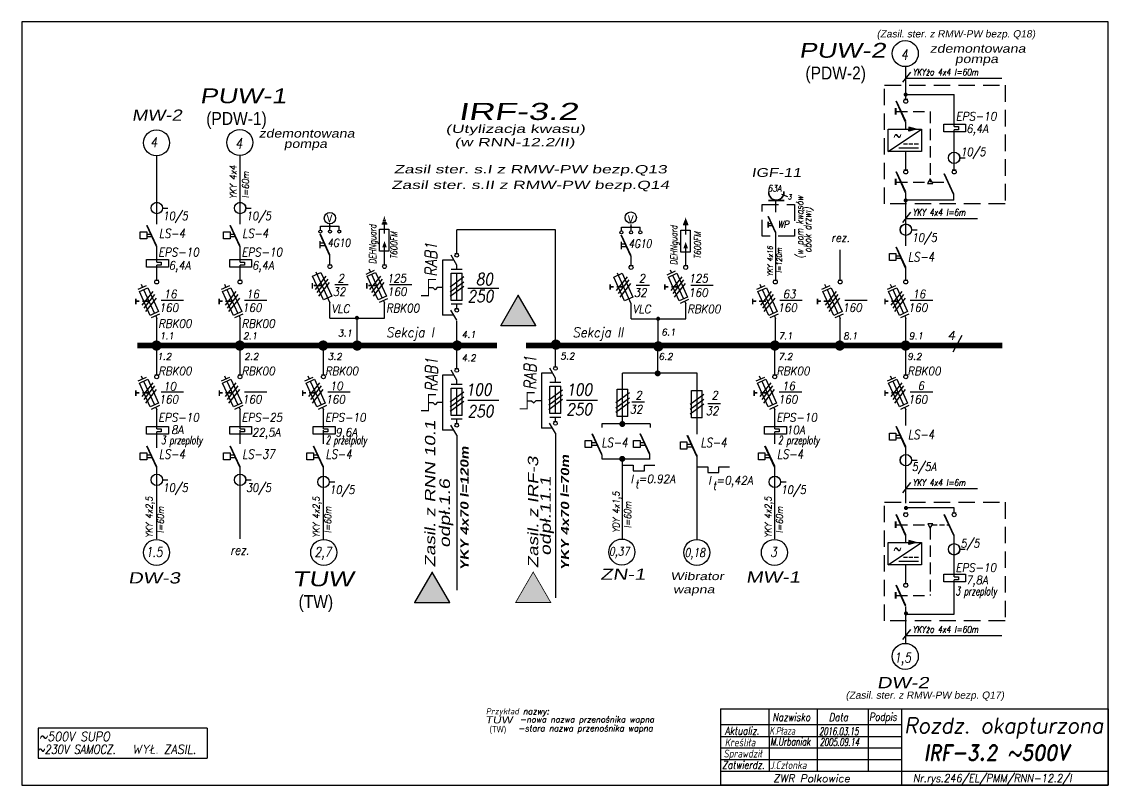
# Model space of a CAD drawing. Header units: millimetres. Extents: x 0 to 420, y 0 to 295.
import ezdxf
from ezdxf.enums import TextEntityAlignment as Align

# ---------------------------------------------------------------- set-up
doc = ezdxf.new("R2010")
doc.units = ezdxf.units.MM
doc.linetypes.add('DASHED2', pattern=[9.525, 6.35, -3.175])
for name, color, linetype in [('Ideowy', 7, 'Continuous'), ('LINIA', 1, 'Continuous'), ('LINIE', 4, 'Continuous'), ('pole12', 7, 'Continuous')]:
    doc.layers.add(name, color=color, linetype=linetype)
doc.styles.add('ROMAND', font='romand', dxfattribs={"width": 0.8, "oblique": 15, "height": 7})
doc.styles.add('ROMANS', font='romans', dxfattribs={"width": 0.8, "oblique": 15, "height": 3})
doc.styles.add('styl1', font='arial.ttf', dxfattribs={"width": 0.8, "oblique": 10, "height": 2.8})
doc.styles.add('styl2', font='arialbd.ttf', dxfattribs={"width": 0.8, "oblique": 10, "height": 2.8})

msp = doc.modelspace()

# ---------------------------------------------------------------- hatches: boundary and pattern name
for points in [[(198.75, 177.59), (191.95, 189.36), (185.16, 177.59)], [(165.49, 70.58), (158.69, 82.36), (151.89, 70.58)], [(204.51, 70.58), (197.71, 82.36), (190.91, 70.58)]]:
    msp.add_hatch(color=2).paths.add_polyline_path(points)

# ---------------------------------------------------------------- linework, layer by layer
at = {"color": 7}
for p, q in [((341.77, 265.05), (341.77, 277.66)), ((343.6, 275.56), (340.43, 271.64)), ((341.92, 273.2), (378.91, 273.2)), ((340.97, 265.02), (342.56, 265.02)), ((341.77, 266.88), (360.4, 266.9)), ((360.4, 255.39), (360.4, 266.9)), ((337.68, 261.61), (337.68, 259.21)), ((337.88, 261.61), (337.88, 259.21)), ((341.77, 253.49), (341.77, 256.51)), ((334.87, 244.85), (347.82, 253.49)), ((345.78, 253.49), (342.94, 254.25)), ((342.94, 254.25), (342.94, 253.43)), ((342.94, 252.73), (342.94, 253.55)), ((345.78, 253.49), (342.94, 252.73)), ((360.4, 237.72), (360.4, 252.47)), ((360.41, 254.47), (360.41, 255.08)), ((360.41, 252.72), (360.41, 253.26)), ((340.87, 247.81), (342.46, 247.81)), ((342.87, 247.81), (344.5, 247.81)), ((344.91, 247.81), (346.71, 247.81)), ((339.04, 246.29), (346.68, 246.29)), ((341.77, 237.72), (341.77, 244.88)), ((52.2, 216.83), (52.2, 243.19)), ((84.39, 216.83), (84.39, 243.19)), ((362.59, 242.42), (364.72, 242.42)), ((340.97, 237.72), (342.56, 237.72)), ((359.67, 237.72), (361.26, 237.72)), ((337.68, 234.32), (337.68, 231.92)), ((337.88, 234.32), (337.88, 231.92)), ((351.17, 233.47), (351.17, 233.01)), ((293.65, 228.4), (296.05, 227.48)), ((341.77, 208.47), (341.77, 229.02)), ((360.32, 226), (360.32, 228.1)), ((54.4, 223.01), (56.54, 223.01)), ((86.6, 223.01), (88.74, 223.01)), ((294.74, 225.99), (288.67, 225.99)), ((294.74, 225.85), (288.67, 225.85)), ((291.5, 221.38), (291.5, 225.85)), ((360.32, 226), (341.77, 226)), ((139.73, 218.5), (140.58, 218.5)), ((139.94, 219.05), (140.37, 219.05)), ((140.15, 219.6), (140.17, 219.6)), ((256.43, 218.57), (256.86, 218.57)), ((256.63, 219.12), (256.66, 219.12)), ((343.6, 221.38), (340.43, 217.46)), ((341.92, 219.01), (369.47, 219.01)), ((115.43, 215.96), (122.72, 215.96)), ((115.43, 214.46), (115.43, 215.96)), ((119.13, 214.52), (119.13, 216.92)), ((122.72, 214.46), (122.72, 215.96)), ((139.22, 216.93), (141.22, 216.93)), ((139.42, 217.48), (141.01, 217.48)), ((139.57, 218.06), (140.75, 218.06)), ((140.25, 213.14), (140.25, 216.92)), ((231.82, 214.12), (231.82, 215.62)), ((231.82, 215.62), (239.1, 215.62)), ((235.52, 214.19), (235.52, 216.59)), ((239.1, 214.12), (239.1, 215.62)), ((255.64, 216.59), (257.65, 216.59)), ((255.85, 217.14), (257.44, 217.14)), ((256.06, 217.69), (257.23, 217.69)), ((256.22, 218.13), (257.07, 218.13)), ((256.67, 212.8), (256.67, 216.58)), ((288.37, 217.62), (288.37, 215.51)), ((288.43, 217.62), (288.43, 215.51)), ((288.5, 217.62), (288.5, 215.51)), ((288.5, 217.09), (289.8, 217.09)), ((290.21, 216.19), (288.5, 216.19)), ((343.97, 214.65), (346.11, 214.65)), ((48.32, 212.97), (49.97, 212.97)), ((50.49, 211.83), (48.32, 211.83)), ((80.52, 212.97), (82.17, 212.97)), ((82.69, 211.83), (80.52, 211.83)), ((115.22, 210.24), (115.22, 207.52)), ((115.29, 210.24), (115.29, 207.52)), ((291.5, 195.17), (291.5, 213.59)), ((52.2, 203.08), (52.2, 208.41)), ((84.39, 203.08), (84.39, 208.41)), ((115.24, 209.53), (116.88, 209.53)), ((117.41, 208.39), (115.24, 208.39)), ((140.25, 201.21), (140.25, 207.75)), ((231.65, 209.9), (231.65, 207.18)), ((231.66, 209.19), (233.31, 209.19)), ((233.84, 208.05), (231.66, 208.05)), ((231.72, 209.9), (231.72, 207.18)), ((256.67, 200.87), (256.67, 207.41)), ((316.39, 195.17), (316.39, 206.84)), ((52.21, 202.15), (52.21, 202.76)), ((84.4, 202.15), (84.4, 202.76)), ((119.13, 201.21), (119.13, 204.9)), ((235.56, 200.87), (235.56, 204.67)), ((337.89, 204.6), (339.54, 204.6)), ((340.06, 203.46), (337.89, 203.46)), ((52.2, 195.26), (52.2, 200.12)), ((52.21, 200.4), (52.21, 200.94)), ((84.39, 195.26), (84.39, 200.12)), ((84.4, 200.4), (84.4, 200.94)), ((118.34, 201.12), (119.93, 201.12)), ((139.46, 201.12), (141.04, 201.12)), ((234.77, 200.78), (236.35, 200.78)), ((255.88, 200.78), (257.47, 200.78)), ((341.77, 195.26), (341.77, 200.12)), ((51.4, 195.17), (52.99, 195.17)), ((83.6, 195.17), (85.19, 195.17)), ((112.22, 193.95), (112.22, 191.93)), ((112.3, 193.95), (112.3, 191.93)), ((121.04, 193.5), (126.2, 193.5)), ((133.25, 193.95), (133.25, 191.93)), ((133.34, 193.95), (133.34, 191.93)), ((142.16, 193.5), (150.82, 193.5)), ((227.36, 193.52), (227.36, 191.51)), ((227.45, 193.52), (227.45, 191.51)), ((248.45, 193.52), (248.45, 191.51)), ((248.54, 193.52), (248.54, 191.51)), ((290.54, 195.17), (292.13, 195.17)), ((290.88, 195.17), (292.13, 195.17)), ((315.6, 195.17), (317.19, 195.17)), ((340.97, 195.17), (342.56, 195.17)), ((237.47, 193.16), (242.63, 193.16)), ((258.58, 193.16), (267.25, 193.16)), ((44.04, 187.91), (44.04, 185.9)), ((44.12, 187.91), (44.12, 185.9)), ((53.91, 187.36), (62.58, 187.36)), ((76.24, 187.91), (76.24, 185.9)), ((76.33, 187.91), (76.33, 185.9)), ((86.11, 187.36), (94.78, 187.36)), ((119.13, 180.52), (119.13, 186.44)), ((140.25, 180.52), (140.25, 186.44)), ((235.56, 180.19), (235.56, 186.1)), ((256.67, 180.19), (256.67, 186.1)), ((282.45, 187.91), (282.45, 185.9)), ((282.54, 187.91), (282.54, 185.9)), ((293.05, 187.36), (301.72, 187.36)), ((307.51, 187.91), (307.51, 185.9)), ((307.6, 187.91), (307.6, 185.9)), ((318.11, 187.36), (326.78, 187.36)), ((333.61, 187.91), (333.61, 185.9)), ((333.69, 187.91), (333.69, 185.9)), ((343.48, 187.36), (352.15, 187.36)), ((52.2, 169.96), (52.2, 180.48)), ((84.39, 169.96), (84.39, 180.48)), ((119.13, 180.52), (140.25, 180.52)), ((129.61, 169.88), (129.61, 180.49)), ((235.56, 180.19), (256.67, 180.19)), ((246.04, 169.54), (246.04, 180.15)), ((291.33, 169.96), (291.33, 180.48)), ((316.39, 169.96), (316.39, 180.48)), ((341.77, 169.96), (341.77, 180.48)), ((360, 167.4), (363.56, 173.92)), ((52.2, 158.56), (52.2, 169.08)), ((84.39, 158.56), (84.39, 169.08)), ((116.54, 169.88), (121.54, 169.88)), ((116.64, 158.56), (116.64, 169.08)), ((245.88, 158.56), (245.88, 169.08)), ((291.12, 158.56), (291.12, 169.08)), ((341.77, 158.56), (341.77, 169.08)), ((51.4, 158.56), (52.99, 158.56)), ((83.6, 158.56), (85.19, 158.56)), ((115.84, 158.56), (117.43, 158.56)), ((232.28, 139.71), (232.28, 159.17)), ((261.09, 135.68), (261.09, 159.17)), ((290.33, 158.56), (291.91, 158.56)), ((340.97, 158.56), (342.56, 158.56)), ((44.04, 152.53), (44.04, 150.51)), ((44.12, 152.53), (44.12, 150.51)), ((53.9, 151.93), (62.56, 151.93)), ((76.26, 152.53), (76.26, 150.51)), ((76.34, 152.53), (76.34, 150.51)), ((86.09, 151.93), (94.76, 151.93)), ((108.5, 152.53), (108.5, 150.51)), ((108.58, 152.53), (108.58, 150.51)), ((118.34, 151.93), (127, 151.93)), ((282.98, 152.53), (282.98, 150.51)), ((283.07, 152.53), (283.07, 150.51)), ((292.82, 151.93), (301.49, 151.93)), ((333.61, 152.53), (333.61, 150.51)), ((333.69, 152.53), (333.69, 150.51)), ((343.47, 151.93), (352.13, 151.93)), ((235.84, 148.1), (240.74, 148.1)), ((265.24, 147.49), (270.15, 147.49)), ((52.2, 138.6), (52.2, 144.98)), ((84.39, 138.6), (84.39, 144.91)), ((116.64, 138.6), (116.64, 145.04)), ((291.12, 138.6), (291.12, 145.1)), ((341.77, 138.94), (341.77, 144.98)), ((52.2, 130.35), (52.2, 135.68)), ((52.21, 137.69), (52.21, 138.3)), ((52.21, 135.94), (52.21, 136.48)), ((84.39, 131.86), (84.39, 137.19)), ((84.4, 137.69), (84.4, 138.3)), ((84.4, 135.94), (84.4, 136.48)), ((116.64, 131.86), (116.64, 137.19)), ((116.65, 137.69), (116.65, 138.3)), ((116.65, 135.94), (116.65, 136.48)), ((291.12, 131.86), (291.12, 135.7)), ((291.13, 137.69), (291.13, 138.3)), ((291.13, 135.94), (291.13, 136.48)), ((337.89, 135.25), (339.54, 135.25)), ((220.42, 132.38), (222.07, 132.38)), ((222.6, 131.24), (220.42, 131.24)), ((239, 132.42), (240.65, 132.42)), ((241.17, 131.27), (239, 131.27)), ((257.21, 131.81), (258.86, 131.81)), ((259.39, 130.67), (257.21, 130.67)), ((340.06, 134.11), (337.89, 134.11)), ((341.77, 108.98), (341.77, 130.81)), ((48.32, 127.67), (49.97, 127.67)), ((50.49, 126.52), (48.32, 126.52)), ((80.52, 127.67), (82.17, 127.67)), ((82.69, 126.52), (80.52, 126.52)), ((112.76, 127.67), (114.41, 127.67)), ((114.94, 126.52), (112.76, 126.52)), ((232.28, 95.12), (232.28, 126.16)), ((261.09, 94.92), (261.09, 127.65)), ((287.24, 127.67), (288.89, 127.67)), ((289.42, 126.52), (287.24, 126.52)), ((52.2, 95.23), (52.2, 123.22)), ((84.39, 95.23), (84.39, 123.22)), ((116.64, 94.96), (116.64, 123.22)), ((291.12, 95.23), (291.12, 123.22)), ((343.97, 125.57), (346.11, 125.57)), ((54.4, 117.98), (56.54, 117.98)), ((86.6, 117.98), (88.74, 117.98)), ((118.84, 117.18), (120.98, 117.18)), ((293.32, 117.18), (295.46, 117.18)), ((343.6, 116.95), (340.43, 113.03)), ((341.92, 114.58), (369.47, 114.58)), ((340.97, 105.27), (342.56, 105.27)), ((360.4, 107.15), (341.77, 107.15)), ((359.66, 105.27), (361.25, 105.27)), ((360.4, 105.27), (360.4, 107.15)), ((337.68, 101.86), (337.68, 99.46)), ((337.88, 101.86), (337.88, 99.46)), ((341.77, 93.74), (341.77, 96.76)), ((360.4, 81.49), (360.4, 96.71)), ((334.87, 85.11), (347.82, 93.74)), ((342.94, 94.5), (342.94, 93.69)), ((345.78, 93.74), (342.94, 94.5)), ((342.94, 92.98), (342.94, 93.8)), ((345.78, 93.74), (342.94, 92.98)), ((362.59, 91.15), (364.72, 91.15)), ((339.04, 86.54), (346.68, 86.54)), ((340.87, 88.06), (342.46, 88.06)), ((341.77, 77.98), (341.77, 85.13)), ((342.87, 88.06), (344.5, 88.06)), ((344.91, 88.06), (346.71, 88.06)), ((360.39, 80.57), (360.39, 81.18)), ((340.97, 77.98), (342.56, 77.98)), ((360.39, 78.82), (360.39, 79.36)), ((360.39, 66.12), (360.39, 78.6)), ((337.68, 74.57), (337.68, 72.18)), ((337.88, 74.57), (337.88, 72.18)), ((341.77, 54.79), (341.77, 69.09)), ((341.77, 66.11), (360.39, 66.12)), ((343.6, 60.2), (340.43, 56.28)), ((341.92, 57.84), (378.91, 57.84)), ((288.98, 18.85), (288.98, 29.49)), ((307.43, 29.49), (307.43, 19.11)), ((327.14, 29.49), (327.14, 5.37)), ((71.64, 22.03), (71.64, 10.42)), ((270.05, 23.43), (340.14, 23.43)), ((270.05, 18.85), (340.14, 18.85)), ((307.43, 18.85), (307.43, 5.37)), ((270.05, 14.47), (340.19, 14.47)), ((270.05, 9.98), (340.09, 9.98)), ((276.01, 0), (276.01, 0)), ((276.01, 0), (276.01, 0))]:
    msp.add_line(p, q, dxfattribs=at)
at = {"color": 7, "linetype": 'DASHED2', "ltscale": 0.7}
for p, q in [((337.89, 260.3), (351.17, 260.3)), ((351.17, 260.3), (351.17, 233.01)), ((337.89, 233.01), (350.46, 233.01)), ((351.94, 233.01), (358.21, 233.01)), ((337.89, 100.55), (350.46, 100.55)), ((351.17, 99.32), (351.17, 73.26)), ((337.89, 73.26), (351.17, 73.26))]:
    msp.add_line(p, q, dxfattribs=at)
for p, q in [((112.4, 196.68), (115.62, 198.16)), ((113.63, 198.36), (119.12, 186.42)), ((114.05, 197.44), (114.07, 197.4)), ((115.62, 198.16), (119.82, 188.96)), ((133.09, 197.49), (136.31, 198.96)), ((133.52, 196.68), (136.74, 198.16)), ((134.2, 199.53), (134.76, 198.33)), ((135.16, 197.44), (139.36, 188.24)), ((135.17, 197.44), (135.18, 197.4)), ((136.74, 198.16), (140.94, 188.96)), ((228.83, 196.35), (232.05, 197.82)), ((230.11, 198.03), (235.51, 186.15)), ((232.05, 197.82), (236.25, 188.62)), ((249.52, 197.22), (252.74, 198.7)), ((249.95, 196.35), (253.17, 197.82)), ((250.63, 199.19), (251.19, 197.99)), ((253.17, 197.82), (257.37, 188.62)), ((46.15, 193.57), (46.71, 192.37)), ((78.35, 193.57), (78.91, 192.37)), ((116.6, 187.49), (112.4, 196.68)), ((117.56, 196.73), (113.37, 191.49)), ((118.27, 195.58), (114.08, 190.33)), ((118.9, 194.2), (114.71, 188.95)), ((137.72, 187.49), (133.52, 196.68)), ((138.67, 196.73), (134.49, 191.49)), ((139.38, 195.58), (135.2, 190.33)), ((140.01, 194.2), (135.83, 188.95)), ((233.03, 187.15), (228.83, 196.35)), ((233.98, 196.39), (229.8, 191.15)), ((230.48, 197.1), (230.49, 197.06)), ((234.69, 195.24), (230.51, 189.99)), ((235.32, 193.86), (231.14, 188.61)), ((254.15, 187.15), (249.95, 196.35)), ((255.1, 196.39), (250.91, 191.15)), ((251.59, 197.1), (255.79, 187.9)), ((251.59, 197.1), (251.61, 197.06)), ((255.81, 195.24), (251.63, 189.99)), ((256.44, 193.86), (252.26, 188.61)), ((285.29, 193.57), (285.85, 192.37)), ((310.35, 193.57), (310.91, 192.37)), ((335.72, 193.57), (336.28, 192.37)), ((45.04, 191.61), (48.26, 193.08)), ((45.47, 190.73), (48.69, 192.2)), ((49.67, 181.54), (45.47, 190.73)), ((50.62, 190.78), (46.44, 185.53)), ((47.11, 191.48), (51.31, 182.29)), ((47.12, 191.48), (47.13, 191.45)), ((51.33, 189.62), (47.15, 184.38)), ((48.69, 192.2), (52.89, 183.01)), ((77.24, 191.61), (80.46, 193.08)), ((77.67, 190.73), (80.89, 192.2)), ((81.87, 181.54), (77.67, 190.73)), ((82.82, 190.78), (78.63, 185.53)), ((79.31, 191.48), (83.51, 182.29)), ((79.31, 191.48), (79.33, 191.45)), ((83.53, 189.62), (79.35, 184.38)), ((80.89, 192.2), (85.09, 183.01)), ((284.2, 191.61), (287.42, 193.08)), ((284.6, 190.73), (287.83, 192.2)), ((288.8, 181.54), (284.6, 190.73)), ((289.76, 190.78), (285.57, 185.53)), ((286.25, 191.48), (286.27, 191.45)), ((286.25, 191.48), (290.45, 182.29)), ((290.47, 189.62), (286.29, 184.38)), ((287.83, 192.2), (292.03, 183.01)), ((309.26, 191.61), (312.48, 193.08)), ((309.67, 190.73), (312.89, 192.2)), ((313.87, 181.54), (309.67, 190.73)), ((314.82, 190.78), (310.63, 185.53)), ((311.31, 191.48), (315.51, 182.29)), ((311.31, 191.48), (311.33, 191.45)), ((315.53, 189.62), (311.35, 184.38)), ((312.89, 192.2), (317.09, 183.01)), ((334.61, 191.61), (337.83, 193.08)), ((335.04, 190.73), (338.26, 192.2)), ((339.24, 181.54), (335.04, 190.73)), ((340.19, 190.78), (336.01, 185.53)), ((336.68, 191.48), (340.88, 182.29)), ((336.69, 191.48), (336.7, 191.45)), ((340.9, 189.62), (336.72, 184.38)), ((338.26, 192.2), (342.46, 183.01)), ((51.96, 188.24), (47.78, 183)), ((84.16, 188.24), (79.98, 183)), ((119.82, 188.96), (116.6, 187.49)), ((140.94, 188.96), (137.72, 187.49)), ((141.36, 187.99), (138.14, 186.52)), ((139.84, 187.3), (140.25, 186.3)), ((236.25, 188.62), (233.03, 187.15)), ((257.37, 188.62), (254.15, 187.15)), ((257.79, 187.65), (254.57, 186.18)), ((256.27, 186.96), (256.67, 185.96)), ((291.1, 188.24), (286.92, 183)), ((316.16, 188.24), (311.98, 183)), ((341.53, 188.24), (337.35, 183)), ((52.89, 183.01), (49.67, 181.54)), ((53.31, 182.04), (50.09, 180.57)), ((51.79, 181.34), (52.2, 180.35)), ((85.09, 183.01), (81.87, 181.54)), ((85.51, 182.04), (82.29, 180.57)), ((83.99, 181.34), (84.39, 180.35)), ((292.03, 183.01), (288.8, 181.54)), ((292.45, 182.04), (289.23, 180.57)), ((290.93, 181.34), (291.33, 180.35)), ((317.09, 183.01), (313.87, 181.54)), ((317.51, 182.04), (314.29, 180.57)), ((315.99, 181.34), (316.39, 180.35)), ((342.46, 183.01), (339.24, 181.54)), ((342.88, 182.04), (339.66, 180.57)), ((341.36, 181.34), (341.77, 180.35)), ((45.04, 156.25), (48.26, 157.72)), ((45.47, 155.37), (48.69, 156.84)), ((46.15, 158.21), (46.71, 157.01)), ((50.62, 155.41), (46.44, 150.17)), ((47.11, 156.12), (51.31, 146.92)), ((47.12, 156.12), (47.13, 156.08)), ((48.69, 156.84), (52.89, 147.64)), ((77.24, 156.25), (80.46, 157.72)), ((77.67, 155.37), (80.89, 156.84)), ((78.35, 158.21), (78.91, 157.01)), ((82.82, 155.41), (78.63, 150.17)), ((79.31, 156.12), (83.51, 146.92)), ((79.31, 156.12), (79.33, 156.08)), ((80.89, 156.84), (85.09, 147.64)), ((109.48, 156.25), (112.7, 157.72)), ((109.91, 155.37), (113.13, 156.84)), ((110.59, 158.21), (111.15, 157.01)), ((115.06, 155.41), (110.88, 150.17)), ((111.55, 156.12), (115.75, 146.92)), ((111.56, 156.12), (111.57, 156.08)), ((113.13, 156.84), (117.33, 147.64)), ((283.96, 156.25), (287.19, 157.72)), ((284.39, 155.37), (287.61, 156.84)), ((285.07, 158.21), (285.63, 157.01)), ((289.54, 155.41), (285.36, 150.17)), ((286.03, 156.12), (290.23, 146.92)), ((286.04, 156.12), (286.05, 156.08)), ((287.61, 156.84), (291.81, 147.64)), ((334.61, 156.25), (337.83, 157.72)), ((335.04, 155.37), (338.26, 156.84)), ((335.72, 158.21), (336.28, 157.01)), ((340.19, 155.41), (336.01, 150.17)), ((336.68, 156.12), (340.88, 146.92)), ((336.69, 156.12), (336.7, 156.08)), ((338.26, 156.84), (342.46, 147.64)), ((49.67, 146.17), (45.47, 155.37)), ((51.33, 154.26), (47.15, 149.01)), ((51.96, 152.88), (47.78, 147.63)), ((81.87, 146.17), (77.67, 155.37)), ((83.53, 154.26), (79.35, 149.01)), ((84.16, 152.88), (79.98, 147.63)), ((114.11, 146.17), (109.91, 155.37)), ((115.77, 154.26), (111.59, 149.01)), ((116.4, 152.88), (112.22, 147.63)), ((288.59, 146.17), (284.39, 155.37)), ((290.25, 154.26), (286.07, 149.01)), ((290.88, 152.88), (286.7, 147.63)), ((339.24, 146.17), (335.04, 155.37)), ((340.9, 154.26), (336.72, 149.01)), ((341.53, 152.88), (337.35, 147.63)), ((52.89, 147.64), (49.67, 146.17)), ((85.09, 147.64), (81.87, 146.17)), ((117.33, 147.64), (114.11, 146.17)), ((291.81, 147.64), (288.59, 146.17)), ((342.46, 147.64), (339.24, 146.17)), ((53.31, 146.67), (50.09, 145.2)), ((51.79, 145.98), (52.2, 144.98)), ((85.51, 146.67), (82.29, 145.2)), ((83.99, 145.98), (84.39, 144.98)), ((117.75, 146.67), (114.53, 145.2)), ((116.23, 145.98), (116.64, 144.98)), ((292.24, 146.67), (289.01, 145.2)), ((290.71, 145.98), (291.12, 144.98)), ((342.88, 146.67), (339.66, 145.2)), ((341.36, 145.98), (341.77, 144.98)), ((224.22, 139.71), (242.87, 139.71)), ((224.22, 139.66), (224.22, 138.21)), ((242.87, 139.66), (242.87, 138.21)), ((224.22, 127.61), (224.22, 126.16)), ((224.22, 126.16), (242.87, 126.16)), ((242.79, 126.16), (242.79, 127.82)), ((232.32, 123.6), (236.41, 123.6)), ((236.41, 123.6), (236.41, 121.43)), ((240.68, 121.43), (240.68, 123.6)), ((240.68, 123.6), (244.73, 123.6)), ((261.13, 122.99), (265.22, 122.99)), ((265.22, 122.99), (265.22, 120.82)), ((269.49, 120.82), (269.49, 122.99)), ((269.49, 122.96), (273.53, 122.96)), ((236.41, 121.43), (240.68, 121.43)), ((265.22, 120.82), (269.49, 120.82))]:
    msp.add_line(p, q)
at = {"color": 7, "linetype": 'DASHED2', "ltscale": 0.2}
for p, q in [((116.12, 193.04), (112.3, 193.04)), ((116.18, 192.93), (112.3, 192.93)), ((137.16, 193.04), (133.34, 193.04)), ((137.21, 192.93), (133.34, 192.93))]:
    msp.add_line(p, q, dxfattribs=at)
at = {"lineweight": 25}
for p, q in [((172.48, 192.04), (184.43, 192.04)), ((172.48, 148.81), (184.43, 148.81)), ((210.62, 148.8), (222.58, 148.8))]:
    msp.add_line(p, q, dxfattribs=at)
at = {"color": 7, "linetype": 'DASHED2', "ltscale": 0.4}
for p, q in [((232.57, 192.62), (227.45, 192.62)), ((232.62, 192.5), (227.45, 192.5)), ((253.66, 192.62), (248.54, 192.62)), ((253.69, 192.5), (248.54, 192.5)), ((49.16, 187.01), (44.12, 187.01)), ((49.21, 186.89), (44.12, 186.89)), ((81.45, 187.01), (76.33, 187.01)), ((81.35, 186.89), (76.33, 186.89)), ((287.67, 187.01), (282.55, 187.01)), ((287.58, 186.89), (282.55, 186.89)), ((312.73, 187.01), (307.61, 187.01)), ((312.64, 186.89), (307.61, 186.89)), ((338.73, 187.01), (333.69, 187.01)), ((338.78, 186.89), (333.69, 186.89)), ((49.16, 151.62), (44.12, 151.62)), ((49.21, 151.51), (44.12, 151.51)), ((81.36, 151.62), (76.34, 151.62)), ((81.42, 151.51), (76.34, 151.51)), ((113.61, 151.62), (108.58, 151.62)), ((113.66, 151.51), (108.58, 151.51)), ((288.09, 151.62), (283.07, 151.62)), ((288.14, 151.51), (283.07, 151.51)), ((338.73, 151.62), (333.69, 151.62)), ((338.78, 151.51), (333.69, 151.51))]:
    msp.add_line(p, q, dxfattribs=at)
at = {"color": 7, "lineweight": 25}
for p, q in [((168.15, 135.25), (168.15, 75.35)), ((206.29, 135.99), (206.29, 72.43))]:
    msp.add_line(p, q, dxfattribs=at)
at = {"color": 7, "linetype": 'DASHED2', "ltscale": 0.3}
msp.add_line((351.92, 100.55), (358.58, 100.55), dxfattribs=at)
at = {"color": 1}
msp.add_line((351.17, 73.73), (351.17, 73.26), dxfattribs=at)
for points in [[(0, 0), (420, 0), (420, 295), (0, 295)], [(191.95, 189.36), (185.16, 177.59), (198.75, 177.59)], [(158.69, 82.36), (151.89, 70.58), (165.49, 70.58)]]:
    msp.add_lwpolyline(points, close=True)
at = {"color": 7, "linetype": 'DASHED2'}
for points in [[(333.54, 270.44), (380.11, 270.44), (380.11, 224.61), (333.54, 224.61)], [(286.24, 224.37), (298.78, 224.37), (298.78, 212.1), (286.24, 212.1)], [(333.54, 109.33), (380.11, 109.33), (380.11, 63.5), (333.54, 63.5)]]:
    msp.add_lwpolyline(points, close=True, dxfattribs=at)
at = {"color": 7}
for points, const_width in [([(341.25, 266.85, -1), (342.11, 266.85, -1)], 0.709), ([(341.25, 225.95, -1), (342.11, 225.95, -1)], 0.709), ([(118.9, 215.97, -1), (119.38, 215.97, -1)], 0.394), ([(235.29, 215.63, -1), (235.77, 215.63, -1)], 0.394), ([(129.15, 180.58, -1), (130.02, 180.58, -1)], 0.709), ([(245.58, 180.24, -1), (246.44, 180.24, -1)], 0.709), ([(205.38, 170.23, 1), (207.55, 170.23, 1)], 1.77), ([(51.02, 169.88, 1), (53.19, 169.88, 1)], 1.77), ([(83.22, 169.88, 1), (85.39, 169.88, 1)], 1.77), ([(115.46, 169.88, 1), (117.63, 169.88, 1)], 1.77), ([(128.56, 169.88, 1), (130.73, 169.88, 1)], 1.77), ([(167.24, 169.88, 1), (169.41, 169.88, 1)], 1.77), ([(244.99, 169.55, 1), (247.15, 169.55, 1)], 1.77), ([(290.07, 169.88, 1), (292.23, 169.88, 1)], 1.77), ([(315.13, 169.88, 1), (317.29, 169.88, 1)], 1.77), ([(340.59, 169.88, 1), (342.76, 169.88, 1)], 1.77), ([(245.17, 159.12, 1), (246.44, 159.12, 1)], 1.04), ([(231.51, 139.56, 1), (232.78, 139.56, 1)], 1.04), ([(231.51, 126.1, 1), (232.78, 126.1, 1)], 1.04), ([(341.39, 107.11, -1), (342.26, 107.11, -1)], 0.709), ([(341.39, 66.36, -1), (342.26, 66.36, -1)], 0.709)]:
    msp.add_lwpolyline(points, format="xyb", close=True, dxfattribs=dict(at, const_width=const_width))
for points in [[(334.87, 244.85), (334.87, 253.49), (347.82, 253.49), (347.82, 244.85)], [(356.42, 255.39), (364.87, 255.39), (364.87, 252.46), (356.42, 252.46)], [(351.17, 234.24), (350.19, 232.53), (352.15, 232.53)], [(141.94, 206.32), (138.3, 206.32), (138.3, 214.8), (141.94, 214.8)], [(258.36, 205.98), (254.72, 205.98), (254.72, 214.46), (258.36, 214.46)], [(48.32, 213.77), (48.32, 211.06), (45.83, 211.06), (45.83, 213.77)], [(80.52, 213.77), (80.52, 211.06), (78.03, 211.06), (78.03, 213.77)], [(48.22, 203.07), (56.67, 203.07), (56.67, 200.14), (48.22, 200.14)], [(80.42, 203.07), (88.86, 203.07), (88.86, 200.14), (80.42, 200.14)], [(337.89, 205.4), (337.89, 202.69), (335.4, 202.69), (335.4, 205.4)], [(48.22, 138.61), (56.67, 138.61), (56.67, 135.68), (48.22, 135.68)], [(80.42, 138.61), (88.86, 138.61), (88.86, 135.68), (80.42, 135.68)], [(112.66, 138.61), (121.11, 138.61), (121.11, 135.68), (112.66, 135.68)], [(287.14, 138.61), (295.59, 138.61), (295.59, 135.68), (287.14, 135.68)], [(337.89, 136.05), (337.89, 133.34), (335.4, 133.34), (335.4, 136.05)], [(220.23, 133.2), (220.23, 130.49), (217.74, 130.49), (217.74, 133.2)], [(239, 133.24), (239, 130.52), (236.51, 130.52), (236.51, 133.24)], [(257.15, 132.61), (257.15, 129.9), (254.66, 129.9), (254.66, 132.61)], [(48.32, 128.47), (48.32, 125.75), (45.83, 125.75), (45.83, 128.47)], [(80.52, 128.47), (80.52, 125.75), (78.03, 125.75), (78.03, 128.47)], [(112.76, 128.47), (112.76, 125.75), (110.27, 125.75), (110.27, 128.47)], [(287.24, 128.47), (287.24, 125.75), (284.75, 125.75), (284.75, 128.47)], [(351.19, 99.28), (352.17, 100.99), (350.21, 100.99)], [(334.87, 85.11), (334.87, 93.74), (347.82, 93.74), (347.82, 85.11)], [(356.4, 81.49), (364.85, 81.49), (364.85, 78.56), (356.4, 78.56)]]:
    msp.add_lwpolyline(points, close=True, dxfattribs=at)
for points in [[(360.41, 254.47), (362.07, 254.47), (362.07, 253.26), (360.41, 253.26)], [(52.21, 202.15), (53.87, 202.15), (53.87, 200.94), (52.21, 200.94)], [(84.4, 202.15), (86.07, 202.15), (86.07, 200.94), (84.4, 200.94)], [(52.21, 137.69), (53.87, 137.69), (53.87, 136.48), (52.21, 136.48)], [(84.4, 137.69), (86.07, 137.69), (86.07, 136.48), (84.4, 136.48)], [(116.65, 137.69), (118.31, 137.69), (118.31, 136.48), (116.65, 136.48)], [(291.13, 137.69), (292.79, 137.69), (292.79, 136.48), (291.13, 136.48)], [(360.39, 80.57), (362.05, 80.57), (362.05, 79.36), (360.39, 79.36)], [(6.4, 22.03), (6.4, 10.42), (71.64, 10.42)], [(71.64, 22.03), (6.4, 22.03)]]:
    msp.add_lwpolyline(points, dxfattribs=at)
for points in [[(140.23, 210.25, 0, 1.77, 0), (140.23, 207.8, 0, 0, 0)], [(256.65, 209.91, 0, 1.77, 0), (256.65, 207.46, 0, 0, 0)]]:
    msp.add_lwpolyline(points, format="xyseb", dxfattribs=at)
at = {"const_width": 0.3}
for points in [[(191.94, 189.34), (185.14, 177.57), (198.74, 177.57)], [(158.63, 82.36), (151.84, 70.58), (165.43, 70.58)], [(197.71, 82.36), (190.91, 70.58), (204.51, 70.58)]]:
    msp.add_lwpolyline(points, close=True, dxfattribs=at)
at = {"color": 7, "const_width": 2.16}
for points in [[(44.71, 169.88), (183.73, 169.88)], [(194.94, 169.88), (379.09, 169.88)]]:
    msp.add_lwpolyline(points, dxfattribs=at)
at = {"color": 7}
for centre, radius in [((341.54, 282.69), 5.03), ((341.74, 264.25), 0.758), ((52.12, 248.21), 5.03), ((84.28, 248.33), 5.03), ((360.4, 242.42), 2.21), ((360.4, 242.42), 2.19), ((341.74, 236.95), 0.758), ((360.45, 236.95), 0.758), ((52.21, 223.01), 2.21), ((52.21, 223.01), 2.19), ((84.41, 223.01), 2.21), ((84.41, 223.01), 2.19), ((119.13, 219.09), 2.19), ((235.41, 219.33), 2.19), ((115.44, 213.93), 0.591), ((119.16, 213.93), 0.591), ((122.72, 213.93), 0.591), ((341.78, 214.65), 2.21), ((341.78, 214.65), 2.19), ((231.82, 213.6), 0.591), ((235.55, 213.6), 0.591), ((239.11, 213.6), 0.591), ((119.11, 200.41), 0.758), ((140.23, 200.41), 0.758), ((235.54, 200.07), 0.758), ((256.65, 200.07), 0.758), ((52.17, 194.45), 0.758), ((84.37, 194.45), 0.758), ((291.31, 194.45), 0.758), ((316.37, 194.45), 0.758), ((341.74, 194.45), 0.758), ((52.17, 157.79), 0.758), ((84.37, 157.79), 0.758), ((116.61, 157.79), 0.758), ((291.1, 157.79), 0.758), ((341.74, 157.79), 0.758), ((341.78, 125.57), 2.21), ((341.78, 125.57), 2.19), ((52.21, 117.98), 2.21), ((52.21, 117.98), 2.19), ((84.41, 117.98), 2.21), ((84.41, 117.98), 2.19), ((116.65, 117.18), 2.21), ((116.65, 117.18), 2.19), ((291.13, 117.18), 2.21), ((291.13, 117.18), 2.19), ((341.74, 104.5), 0.758), ((360.43, 104.5), 0.758), ((52.12, 89.94), 5.03), ((116.74, 89.94), 5.03), ((232, 90.09), 5.03), ((260.96, 89.94), 5.03), ((290.95, 89.94), 5.03), ((360.4, 91.15), 2.21), ((360.4, 91.15), 2.19), ((341.74, 77.21), 0.758), ((341.54, 49.77), 5.03)]:
    msp.add_circle(centre, radius, dxfattribs=at)
for centre, radius in [((291.69, 229.15), 3.09), ((291.69, 229.14), 2.97)]:
    msp.add_arc(centre, radius, 175.7159, 4.2841, dxfattribs=at)
for points in [[(345.78, 253.49), (342.94, 254.25), (342.94, 252.73)], [(345.78, 93.74), (342.94, 94.5), (342.94, 92.98)]]:
    msp.add_solid(points, dxfattribs=at)
at = {"layer": 'Ideowy', "lineweight": 25}
for p, q in [((168.15, 205.42), (168.15, 214.55)), ((206.29, 161.7), (206.29, 214.55)), ((162.71, 202.88), (162.71, 181.65)), ((167.03, 202.88), (162.71, 202.88)), ((168.17, 200.94), (165.94, 204.82)), ((167.42, 205.42), (168.88, 205.42)), ((168.15, 199.27), (168.15, 200.94)), ((157.22, 192.26), (158.92, 192.26)), ((158.92, 192.26), (159.77, 191.41)), ((160.62, 192.26), (159.77, 191.41)), ((162.71, 192.26), (160.62, 192.26)), ((168.15, 184.19), (168.15, 185.85)), ((167.03, 181.65), (162.71, 181.65)), ((168.15, 179.71), (165.91, 183.59)), ((167.42, 184.19), (168.88, 184.19)), ((168.15, 170.53), (168.15, 179.45)), ((168.15, 160.96), (168.15, 169.88)), ((168.17, 156.48), (165.94, 160.36)), ((167.42, 160.96), (168.88, 160.96)), ((206.32, 157.22), (204.08, 161.1)), ((205.57, 161.7), (207.02, 161.7)), ((167.03, 158.42), (162.71, 158.42)), ((162.71, 158.42), (162.71, 137.19)), ((168.15, 154.82), (168.15, 156.48)), ((200.86, 159.16), (200.86, 137.93)), ((205.17, 159.16), (200.86, 159.16)), ((206.29, 155.56), (206.29, 157.22)), ((157.22, 147.81), (158.92, 147.81)), ((158.92, 147.81), (159.77, 146.96)), ((160.62, 147.81), (159.77, 146.96)), ((162.71, 147.81), (160.62, 147.81)), ((195.36, 148.55), (197.06, 148.55)), ((197.06, 148.55), (197.91, 147.7)), ((198.77, 148.55), (197.91, 147.7)), ((200.86, 148.55), (198.77, 148.55)), ((168.15, 135.25), (165.91, 139.13)), ((167.42, 139.73), (168.88, 139.73)), ((168.15, 139.73), (168.15, 141.4)), ((206.29, 135.99), (204.06, 139.87)), ((205.57, 140.47), (207.02, 140.47)), ((206.29, 140.47), (206.29, 142.14)), ((167.03, 137.19), (162.71, 137.19)), ((205.17, 137.93), (200.86, 137.93))]:
    msp.add_line(p, q, dxfattribs=at)
at = {"layer": 'Ideowy', "color": 7, "lineweight": 25}
for p, q in [((168.22, 187.32), (168.22, 197.87)), ((170.25, 187.32), (170.25, 197.87)), ((165.56, 192.62), (170.88, 196.5)), ((165.56, 190.66), (170.88, 194.53)), ((165.56, 188.95), (170.88, 192.82)), ((165.56, 148.16), (170.88, 152.04)), ((168.22, 142.86), (168.22, 153.41)), ((170.25, 142.86), (170.25, 153.41)), ((203.7, 148.9), (209.02, 152.78)), ((206.36, 143.6), (206.36, 154.15)), ((208.39, 143.6), (208.39, 154.15)), ((229.64, 147.81), (234.96, 151.69)), ((234.33, 142.51), (234.33, 153.06)), ((263.04, 141.9), (263.04, 152.45)), ((165.56, 146.2), (170.88, 150.08)), ((165.56, 144.49), (170.88, 148.37)), ((203.7, 146.94), (209.02, 150.82)), ((203.7, 145.23), (209.02, 149.11)), ((229.64, 145.85), (234.96, 149.72)), ((229.64, 144.14), (234.96, 148.01)), ((258.34, 147.2), (263.67, 151.08)), ((258.34, 145.24), (263.67, 149.11)), ((258.34, 143.53), (263.67, 147.4))]:
    msp.add_line(p, q, dxfattribs=at)
for points in [[(206.29, 214.55), (168.15, 214.55)], [(170.25, 199.27), (166.05, 199.27)], [(166.05, 187.32), (166.05, 197.87), (170.25, 197.87)], [(170.25, 187.32), (166.05, 187.32)], [(170.25, 185.85), (166.05, 185.85)], [(208.39, 155.56), (204.2, 155.56)], [(261.09, 159.17), (232.28, 159.17)], [(170.25, 154.82), (166.05, 154.82)], [(166.05, 142.86), (166.05, 153.41), (170.25, 153.41)], [(204.2, 143.6), (204.2, 154.15), (208.39, 154.15)], [(230.13, 142.51), (230.13, 153.06), (234.33, 153.06)], [(258.84, 141.9), (258.84, 152.45), (263.04, 152.45)], [(170.25, 142.86), (166.05, 142.86)], [(208.39, 143.6), (204.2, 143.6)], [(170.25, 141.4), (166.05, 141.4)], [(208.39, 142.14), (204.2, 142.14)], [(234.33, 142.51), (230.13, 142.51)], [(263.04, 141.9), (258.84, 141.9)]]:
    msp.add_lwpolyline(points, dxfattribs=at)
at = {"layer": 'Ideowy', "color": 7, "lineweight": 25, "const_width": 0.45}
for points in [[(157.22, 195.61), (157.22, 188.93)], [(160.08, 195.37), (157.22, 195.37)], [(157.22, 189.16), (154.35, 189.16)], [(157.22, 151.15), (157.22, 144.47)], [(195.36, 151.89), (195.36, 145.21)], [(198.23, 151.65), (195.36, 151.65)], [(160.08, 150.91), (157.22, 150.91)], [(157.22, 144.7), (154.35, 144.7)], [(195.36, 145.44), (192.49, 145.44)]]:
    msp.add_lwpolyline(points, dxfattribs=at)
at = {"layer": 'Ideowy', "lineweight": 25}
for centre in [(168.15, 204.72), (168.15, 183.49), (168.15, 160.26), (206.29, 161), (168.15, 139.03), (206.29, 139.77)]:
    msp.add_circle(centre, 0.697, dxfattribs=at)
at = {"layer": 'LINIA', "color": 7}
for p, q in [((341.68, 256.19), (337.96, 264.25)), ((341.69, 256.52), (338.1, 264.3)), ((341.68, 228.9), (337.96, 236.97)), ((341.69, 229.23), (338.1, 237.02)), ((360.32, 228.1), (356.59, 236.17)), ((360.33, 228.43), (356.73, 236.22)), ((291.49, 213.33), (288.55, 219.69)), ((291.5, 213.59), (288.66, 219.73)), ((52.11, 208.2), (48.39, 216.27)), ((52.12, 208.53), (48.53, 216.32)), ((84.31, 208.2), (80.58, 216.27)), ((84.32, 208.53), (80.73, 216.32)), ((119.13, 204.54), (115.3, 212.83)), ((119.13, 204.9), (115.45, 212.88)), ((235.46, 204.42), (231.73, 212.49)), ((235.47, 204.75), (231.87, 212.54)), ((341.68, 199.84), (337.96, 207.91)), ((341.69, 200.17), (338.1, 207.95)), ((341.69, 130.82), (338.1, 138.6)), ((224.22, 127.61), (220.49, 135.68)), ((224.23, 127.95), (220.63, 135.73)), ((242.79, 127.65), (239.06, 135.72)), ((242.8, 127.98), (239.21, 135.77)), ((261, 127.04), (257.28, 135.11)), ((261.02, 127.37), (257.42, 135.16)), ((341.68, 130.48), (337.96, 138.55)), ((52.11, 122.9), (48.39, 130.97)), ((52.12, 123.23), (48.53, 131.01)), ((84.31, 122.9), (80.58, 130.97)), ((84.32, 123.23), (80.73, 131.01)), ((116.55, 122.9), (112.83, 130.97)), ((116.56, 123.23), (112.97, 131.01)), ((291.03, 122.9), (287.31, 130.97)), ((291.05, 123.23), (287.45, 131.01)), ((341.68, 96.44), (337.96, 104.51)), ((341.69, 96.77), (338.1, 104.56)), ((360.32, 96.44), (356.59, 104.51)), ((360.33, 96.77), (356.73, 104.56)), ((341.68, 69.15), (337.96, 77.22)), ((341.69, 69.48), (338.1, 77.27))]:
    msp.add_line(p, q, dxfattribs=at)
at = {"layer": 'LINIE', "color": 7}
for p, q in [((270.05, 29.49), (270.05, 0)), ((270.05, 29.49), (420, 29.49)), ((340.14, 29.46), (340.14, -0.03)), ((420, 29.49), (420, 0)), ((288.98, 18.85), (288.98, 5.37)), ((270.05, 5.37), (420, 5.37)), ((420, 0), (270.08, 0)), ((276, 0), (276, 0)), ((276.01, 0), (420, 0))]:
    msp.add_line(p, q, dxfattribs=at)

# ---------------------------------------------------------------- texts
at = {"color": 7, "oblique": 10}
for s, height, style, p in [('(Zasil. ster. z RMW-PW bezp. Q18)', 2.8, 'styl1', (330.48, 288.93)), ('1.1', 2.587, 'ROMANS', (53.33, 172.28)), ('2.1', 2.587, 'ROMANS', (85.53, 172.28)), ('3.1', 2.587, 'ROMANS', (122.21, 173.36)), ('4.1', 2.587, 'ROMANS', (170.02, 172.81)), ('6.1', 2.587, 'ROMANS', (247.21, 173.73)), ('7.1', 2.587, 'ROMANS', (292.47, 172.28)), ('8.1', 2.587, 'ROMANS', (317.53, 172.28)), ('9.1', 2.587, 'ROMANS', (342.9, 172.28)), ('1.2', 2.587, 'ROMANS', (52.31, 164.35)), ('2.2', 2.587, 'ROMANS', (86, 164.35)), ('3.2', 2.587, 'ROMANS', (118.24, 164.35)), ('4.2', 2.587, 'ROMANS', (170.02, 163.78)), ('5.2', 2.587, 'ROMANS', (208.16, 164.52)), ('6.2', 2.587, 'ROMANS', (246.12, 164.35)), ('7.2', 2.587, 'ROMANS', (292.45, 164.35)), ('9.2', 2.587, 'ROMANS', (342.32, 164.35)), ('(Zasil. ster. z RMW-PW bezp. Q17)', 2.8, 'styl1', (318.46, 33.4)), ('ZWR Polkowice', 3, 'ROMANS', (290.42, 1.11))]:
    msp.add_text(s, height=height, dxfattribs=dict(at, style=style)).set_placement(p)
at = {"color": 7}
for s, height, style, oblique, width, p in [('zdemontowana', 3.2583, 'styl1', 10, 1.2, (351.02, 283.02)), ('4', 4, 'ROMANS', 10, 0.8, (339.81, 280.32)), ('pompa', 3.258, 'styl1', 10, 1.2, (360.72, 279.02)), ('YKYżo 4x4 l=60m', 2.5874, 'ROMANS', 10, 0.8, (344.38, 274.24)), ('MW-2', 4.335, 'styl1', 10, 1.2, (42.55, 256.73)), ('IRF-3.2', 6.617, 'styl1', 10, 1.5, (168.72, 257.04)), ('EPS-10', 3.234, 'ROMANS', 10, 0.9, (361.1, 256.84)), ('zdemontowana', 3.2583, 'styl1', 10, 1.2, (91.63, 250.24)), ('(Utylizacja kwasu)', 3.1943, 'styl1', 10, 1.5, (163.84, 252.04)), ('6,4A', 3.234, 'ROMANS', 10, 0.9, (365.09, 252.06)), ('4', 3.8, 'ROMANS', 10, 0.8, (49.74, 246.51)), ('4', 4, 'ROMANS', 10, 0.8, (82.55, 245.95)), ('pompa', 3.258, 'styl1', 10, 1.2, (101.33, 246.24)), ('(w RNN-12.2/II)', 3.1943, 'styl1', 10, 1.5, (167.29, 246.87)), ('~', 3.77, 'ROMAND', 10, 0.8, (336.7, 249.25)), ('10/5', 3.234, 'ROMANS', 10, 0.85, (362.92, 243.1)), ('Zasil ster. s.I z RMW-PW bezp.Q13', 3.1943, 'styl1', 10, 1.5, (143.8, 236.4)), ('IGF-11', 3.42, 'styl1', 10, 1.3, (282.04, 235.02)), ('Zasil ster. s.II z RMW-PW bezp.Q14', 3.1943, 'styl1', 10, 1.5, (142.87, 230.36)), ('63A', 2.551, 'ROMANS', 10, 0.85, (288.32, 229.36)), ('3', 1.87, 'ROMANS', 10, 0.9, (296.15, 226.33)), ('YKY 4x4 l=6m', 2.5874, 'ROMANS', 10, 0.8, (344.38, 220.06)), ('10/5', 3.234, 'ROMANS', 10, 0.85, (54.53, 218.35)), ('10/5', 3.234, 'ROMANS', 10, 0.85, (86.73, 218.35)), ('V', 2.92, 'ROMANS', 1, 0.9, (117.95, 217.52)), ('V', 2.92, 'ROMANS', 1, 0.9, (234.33, 217.18)), ('LS-4', 3.558, 'ROMAND', 10, 0.8, (53.04, 211.44)), ('LS-4', 3.558, 'ROMAND', 10, 0.8, (85.23, 211.44)), ('WP', 2.807, 'ROMAND', 10, 0.8, (292.22, 215.3)), ('4G10', 3.169, 'ROMAND', 10, 0.8, (118.18, 208)), ('4G10', 3.169, 'ROMAND', 10, 0.8, (234.61, 207.66)), ('rez.', 3.234, 'ROMANS', 10, 0.9, (312.87, 209.93)), ('10/5', 3.234, 'ROMANS', 10, 0.85, (344.1, 209.98)), ('EPS-10', 3.234, 'ROMANS', 10, 0.9, (52.81, 204.35)), ('EPS-10', 3.234, 'ROMANS', 10, 0.9, (85, 204.35)), ('LS-4', 3.558, 'ROMAND', 10, 0.8, (342.61, 202.34)), ('6,4A', 3.234, 'ROMANS', 10, 0.9, (56.8, 199.23)), ('6,4A', 3.234, 'ROMANS', 10, 0.9, (89, 199.23)), ('2', 3.23, 'ROMANS', 10, 0.9, (122.13, 194.23)), ('125', 3.234, 'ROMANS', 10, 0.9, (141.16, 194.23)), ('2', 3.23, 'ROMANS', 10, 0.9, (238.53, 194.23)), ('125', 3.234, 'ROMANS', 10, 0.9, (257.81, 194.23)), ('16', 3.234, 'ROMANS', 10, 0.9, (54.9, 188.15)), ('16', 3.234, 'ROMANS', 10, 0.9, (86.76, 188.15)), ('32', 3.234, 'ROMANS', 10, 0.9, (120.18, 189.04)), ('160', 3.234, 'ROMANS', 10, 0.9, (141.3, 189.04)), ('32', 3.234, 'ROMANS', 10, 0.9, (236.61, 188.7)), ('160', 3.234, 'ROMANS', 10, 0.9, (257.73, 188.7)), ('63', 3.234, 'ROMANS', 10, 0.9, (294.2, 188.14)), ('16', 3.234, 'ROMANS', 10, 0.9, (344.33, 188.15)), ('160', 3.234, 'ROMANS', 10, 0.9, (53.06, 182.9)), ('160', 3.234, 'ROMANS', 10, 0.9, (85.26, 182.9)), ('VLC', 3.234, 'ROMANS', 10, 0.9, (119.74, 182.49)), ('RBK00', 3.234, 'ROMANS', 10, 0.9, (140.86, 182.71)), ('VLC', 3.234, 'ROMANS', 10, 0.9, (236.17, 182.37)), ('RBK00', 3.234, 'ROMANS', 10, 0.9, (257.28, 182.37)), ('160', 3.234, 'ROMANS', 10, 0.9, (292.2, 182.9)), ('160', 3.234, 'ROMANS', 10, 0.9, (317.26, 182.9)), ('160', 3.234, 'ROMANS', 10, 0.9, (342.63, 182.9)), ('RBK00', 3.234, 'ROMANS', 10, 0.9, (52.81, 176.76)), ('RBK00', 3.234, 'ROMANS', 10, 0.9, (85, 176.76)), ('Sekcja I', 3.803, 'ROMANS', 10, 0.9, (140.86, 173.11)), ('Sekcja II', 3.803, 'ROMANS', 10, 0.9, (212.88, 173.11)), ('4', 3.23, 'ROMAND', 10, 1.2, (357.68, 172.15)), ('RBK00', 3.234, 'ROMANS', 10, 0.9, (52.81, 158.45)), ('RBK00', 3.234, 'ROMANS', 10, 0.9, (85, 158.45)), ('RBK00', 3.234, 'ROMANS', 10, 0.9, (117.25, 158.45)), ('RBK00', 3.234, 'ROMANS', 10, 0.9, (291.73, 158.45)), ('RBK00', 3.234, 'ROMANS', 10, 0.9, (342.38, 158.45)), ('10', 3.234, 'ROMANS', 10, 0.9, (54.71, 152.48)), ('10', 3.234, 'ROMANS', 10, 0.9, (119.13, 152.66)), ('16', 3.234, 'ROMANS', 10, 0.9, (293.92, 152.66)), ('6', 3.23, 'ROMANS', 10, 0.9, (346.33, 152.72)), ('2', 3.23, 'ROMANS', 10, 0.9, (237.26, 149.07)), ('2', 3.23, 'ROMANS', 10, 0.9, (266.66, 149.07)), ('160', 3.234, 'ROMANS', 10, 0.9, (53.04, 147.48)), ('160', 3.234, 'ROMANS', 10, 0.9, (85.24, 147.48)), ('160', 3.234, 'ROMANS', 10, 0.9, (117.48, 147.48)), ('160', 3.234, 'ROMANS', 10, 0.9, (292.4, 147.48)), ('160', 3.234, 'ROMANS', 10, 0.9, (342.61, 147.48)), ('EPS-10', 3.234, 'ROMANS', 10, 0.9, (52.81, 140.49)), ('EPS-25', 3.234, 'ROMANS', 10, 0.9, (85, 140.49)), ('EPS-10', 3.234, 'ROMANS', 10, 0.9, (117.25, 140.49)), ('32', 3.234, 'ROMANS', 10, 0.9, (234.98, 143.65)), ('32', 3.234, 'ROMANS', 10, 0.9, (264.39, 143.04)), ('EPS-10', 3.234, 'ROMANS', 10, 0.9, (291.73, 140.49)), ('8A', 3.234, 'ROMANS', 10, 0.9, (57.76, 135.72)), ('10A', 3.234, 'ROMANS', 10, 0.9, (295.5, 135.66)), ('3 przeploty', 3.2343, 'ROMANS', 10, 0.65, (53.82, 131.73)), ('22,5A', 3.234, 'ROMANS', 10, 0.9, (89, 134.76)), ('2 przetploty', 3.2343, 'ROMANS', 10, 0.6, (117.54, 131.73)), ('9,6A', 3.234, 'ROMANS', 10, 0.9, (121.24, 134.76)), ('2 przeploty', 3.2343, 'ROMANS', 10, 0.65, (292.33, 131.73)), ('LS-4', 3.558, 'ROMAND', 10, 0.8, (342.61, 133.72)), ('LS-4', 3.558, 'ROMAND', 10, 0.8, (224.09, 130.62)), ('LS-4', 3.558, 'ROMAND', 10, 0.8, (262.43, 130.62)), ('LS-4', 3.558, 'ROMAND', 10, 0.8, (53.04, 126.14)), ('LS-37', 3.558, 'ROMAND', 10, 0.8, (85.23, 126.14)), ('LS-4', 3.558, 'ROMAND', 10, 0.8, (117.48, 126.14)), ('LS-4', 3.558, 'ROMAND', 10, 0.8, (291.96, 126.14)), ('5/5A', 3.234, 'ROMANS', 10, 0.85, (344.1, 121.44)), ('I =0.92A', 3.234, 'ROMANS', 10, 0.9, (235.37, 116.75)), ('t', 3.23, 'ROMANS', 10, 0.9, (237.07, 114.71)), ('I =0,42A', 3.234, 'ROMANS', 10, 0.9, (265.4, 116.14)), ('YKY 4x4 l=6m', 2.5874, 'ROMANS', 10, 0.8, (344.38, 115.63)), ('10/5', 3.234, 'ROMANS', 10, 0.85, (54.53, 113.32)), ('30/5', 3.234, 'ROMANS', 10, 0.85, (86.73, 113.32)), ('10/5', 3.234, 'ROMANS', 10, 0.85, (118.97, 112.52)), ('t', 3.23, 'ROMANS', 10, 0.9, (267.09, 114.11)), ('10/5', 3.234, 'ROMANS', 10, 0.85, (293.45, 112.52)), ('5/5', 3.234, 'ROMANS', 10, 0.85, (362.92, 91.83)), ('1.5', 3.803, 'ROMANS', 10, 0.8, (47.92, 88.23)), ('rez.', 3.666, 'ROMANS', 10, 0.8, (80.62, 89.03)), ('2,7', 3.803, 'ROMANS', 10, 0.8, (113.17, 88.23)), ('0,37', 3.3, 'ROMANS', 10, 0.8, (227.01, 88.71)), ('0,18', 3.3, 'ROMANS', 10, 0.8, (256.24, 88.23)), ('3', 3.8, 'ROMANS', 10, 0.8, (289.28, 88.23)), ('~', 3.77, 'ROMAND', 10, 0.8, (336.7, 89.5)), ('EPS-10', 3.234, 'ROMANS', 10, 0.9, (360.99, 82.43)), ('DW-3', 4.335, 'styl1', 10, 1.3, (41.13, 77.94)), ('ZN-1', 4.335, 'styl1', 10, 1.3, (223.62, 79.35)), ('Wibrator', 3, 'styl1', 10, 1.3, (250.77, 79.24)), ('MW-1', 4.335, 'styl1', 10, 1.3, (279.93, 78.25)), ('7,8A', 3.234, 'ROMANS', 10, 0.9, (364.98, 77.64)), ('wapna', 3, 'styl1', 10, 1.3, (251.78, 74.18)), ('3 przeploty', 3.2343, 'ROMANS', 10, 0.65, (360.95, 73.36)), ('YKYżo 4x4 l=60m', 2.5874, 'ROMANS', 10, 0.8, (344.38, 58.89)), ('1,5', 3.803, 'ROMANS', 10, 0.8, (337.23, 47.4)), ('DW-2', 4.335, 'styl1', 10, 1.3, (330.57, 37.47)), ('Przykład nazwy:', 2.4, 'ROMAND', 10, 0.95, (179.44, 27.37)), ('-nowa nazwa przenośnika wapna', 2.4, 'ROMAND', 10, 0.95, (192.53, 24.21)), ('Nazwisko', 3.04, 'ROMANS', 10, 0.8, (290.14, 24.8)), ('Data', 3.04, 'ROMANS', 10, 0.8, (312.01, 24.75)), ('Podpis', 3.04, 'ROMANS', 10, 0.8, (327.54, 24.9)), ('-stara nazwa przenośnika wapna', 2.4, 'ROMAND', 10, 0.95, (191.88, 20.8)), ('Aktualiz.', 3.04, 'ROMANS', 10, 0.8, (271.77, 19.51)), ('K.Płaza', 3.04, 'ROMANS', 10, 0.7, (289.05, 19.48)), ('2016.03.15', 3.04, 'ROMANS', 10, 0.65, (308.22, 19.31)), ('~500V SUPO', 3.5, 'ROMAND', 10, 0.9, (6.71, 17.06)), ('Kreśliła', 3.04, 'ROMANS', 10, 0.8, (271.77, 15.01)), ('M.Urbaniak', 3.04, 'ROMANS', 10, 0.7, (289.32, 15.32)), ('2005.09.14', 3.04, 'ROMANS', 10, 0.65, (308.48, 15.15)), ('~230V SAMOCZ.', 3.5, 'ROMAND', 10, 0.8, (5.96, 12.07)), ('WYŁ. ZASIL.', 3.5, 'ROMAND', 10, 0.9, (42.72, 12.14)), ('Sprawdził', 3.04, 'ROMANS', 10, 0.8, (271.32, 10.69)), ('IRF-3.2 ~500V', 6, 'ROMAND', 10, 0.9, (348.65, 9.54)), ('Zatwierdz.', 3.04, 'ROMANS', 10, 0.8, (270.71, 6.29)), ('J.Członka', 3.04, 'ROMANS', 10, 0.8, (289.2, 6.22)), (' Nr.rys.246/EL/PMM/RNN-12.2/I', 3.04, 'ROMANS', 10, 0.9, (342.63, 1.21))]:
    msp.add_text(s, height=height, dxfattribs=dict(at, style=style, oblique=oblique, width=width)).set_placement(p)
at = {"color": 7, "lineweight": 30, "width": 0.9}
for s, height, p in [('(PDW-2)', 5, (302.94, 272.7)), ('(PDW-1)', 5, (71.32, 255.11)), ('(TW)', 5, (107.02, 68.46)), ('(TW)', 2.4, (180.84, 20.48))]:
    msp.add_text(s, height=height, dxfattribs=at).set_placement(p)
at = {"color": 7, "oblique": 10}
for s, height, style, width, p in [('YKY 4x4', 2.587, 'ROMANS', 0.9, (82.97, 226.49)), ('l=60m', 2.587, 'ROMANS', 0.9, (87.83, 226.78)), ('(w pom kwasów ', 2.8066, 'ROMAND', 0.8, (302.12, 203.53)), (' obok drzwi)', 2.8066, 'ROMAND', 0.8, (305.16, 204.19)), ('DEHNguard', 2.587, 'ROMANS', 0.8, (136.95, 201.33)), ('DEHNguard', 2.587, 'ROMANS', 0.8, (253.37, 200.95)), ('T600FM', 2.587, 'ROMANS', 0.8, (145.1, 203.32)), ('T600FM', 2.587, 'ROMANS', 0.8, (262.51, 203.32)), ('YKY 4x16', 2.041, 'ROMANS', 0.9, (290.3, 196.51)), ('l=120m', 2.041, 'ROMANS', 0.9, (293.78, 197.9)), ('Zasil. z RNN 10.1', 3.9929, 'styl1', 1.3, (159.86, 84.19)), ('YKY 4x70 l=120m', 3.1943, 'styl2', 1.3, (172.72, 83.03)), ('Zasil. z IRF-3 ', 3.9929, 'styl1', 1.3, (199.63, 83.91)), ('YKY 4x70 l=70m', 3.1943, 'styl2', 1.3, (211.6, 83.03)), (' odpł.1.6  ', 4.1164, 'styl1', 1.3, (165.54, 89.64)), (' odpł.11.1  ', 4.1164, 'styl1', 1.3, (204.52, 86.59)), ('YDY 4x1,5', 2.587, 'ROMANS', 0.9, (231.1, 97.49)), ('YKY 4x2,5', 2.587, 'ROMANS', 0.9, (50.54, 95.55)), ('YKY 4x2,5', 2.587, 'ROMANS', 0.9, (115.15, 95.55)), ('l=60m', 2.587, 'ROMANS', 0.9, (235.52, 99.25)), ('YKY 4x2,5', 2.587, 'ROMANS', 0.9, (289.81, 95.55)), ('l=60m', 2.587, 'ROMANS', 0.9, (54.96, 97.31)), ('l=60m', 2.587, 'ROMANS', 0.9, (119.57, 97.31)), ('l=60m', 2.587, 'ROMANS', 0.9, (294.23, 97.31))]:
    msp.add_text(s, height=height, rotation=90, dxfattribs=dict(at, style=style, width=width)).set_placement(p)
at = {"color": 6, "style": 'styl1', "oblique": 10, "width": 1.2}
msp.add_text('TUW', height=2.773, dxfattribs=at).set_placement((179.13, 23.87))
at = {"color": 7, "style": 'ROMAND', "oblique": 10, "width": 0.833187}
msp.add_text('Rozdz. okapturzona', height=6, dxfattribs=at).set_placement((341.17, 20.08), (418.06, 20.08), align=Align.FIT)
at = {"layer": 'Ideowy', "color": 7, "lineweight": 25, "style": 'ROMANS', "oblique": 10, "width": 0.85}
for p in [(160.47, 196.53), (160.7, 152.07), (198.84, 152.81)]:
    msp.add_text('RAB1', height=4.563, rotation=90, dxfattribs=at).set_placement(p)
for s, p in [('80', (175.53, 193.25)), ('250', (172.36, 186.69)), ('100', (171.63, 150.57)), ('100', (210.51, 150.57)), ('250', (210.51, 142.97)), ('250', (172.36, 142.23))]:
    msp.add_text(s, height=4.563, dxfattribs=at).set_placement(p)
at = {"layer": 'pole12', "color": 6, "lineweight": 35, "style": 'styl1', "oblique": 10, "width": 1.3}
for s, p in [('PUW-2', (300.42, 281.09)), ('PUW-1', (68.8, 263.5)), ('TUW', (104.5, 76.86))]:
    msp.add_text(s, height=5.725, dxfattribs=at).set_placement(p)

doc.saveas('drawing.dxf')
